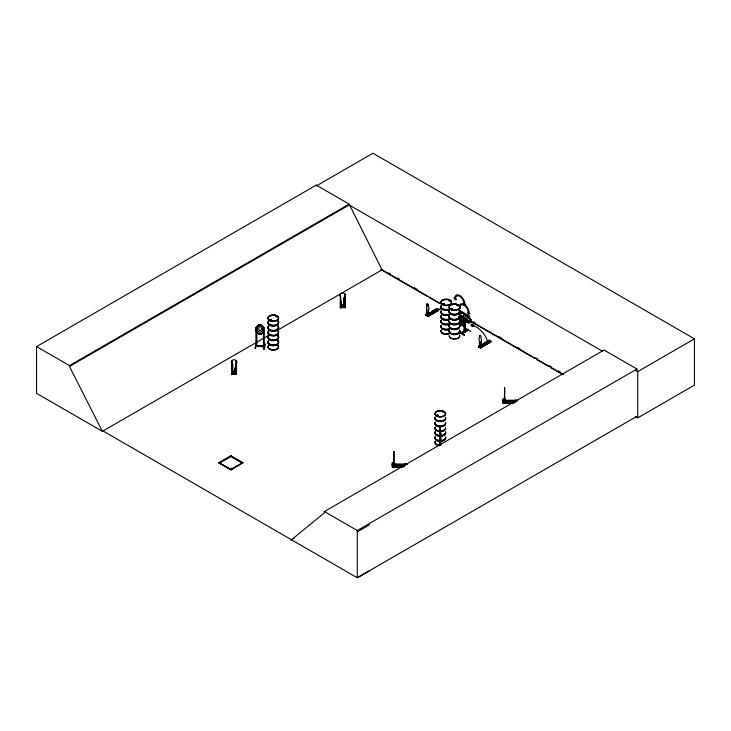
<?xml version="1.0" encoding="UTF-8"?>
<svg xmlns="http://www.w3.org/2000/svg" width="731" height="731" viewBox="0 0 731 731"><rect width="100%" height="100%" fill="white"/><g stroke="black" fill="none" stroke-linecap="round" stroke-linejoin="round"><path stroke-width="1.1" d="M427.187 314.239C427.763 314.467 425.68 313.91 428.265 315.171L428.631 309.323A1.891 1.106 59.5 0 0 428.357 306.737L428.265 305.119A0.941 0.548 59.5 0 0 427.681 303.922A0.941 0.548 59.5 0 0 427.005 304.315L426.922 306.024A1.891 1.106 59.5 0 0 426.721 308.244L427.178 314.513M479.554 335.885L479.637 335.831A0.941 0.548 59.5 0 1 480.304 335.447A0.941 0.548 59.5 0 1 480.98 336.598L480.897 338.316A1.891 1.106 59.5 0 1 481.181 340.902L480.897 346.686L479.664 346.147M236.049 363.691A2.833 2.312 0 0 0 236.049 360.42A2.833 2.312 0 0 0 232.047 360.42A2.833 2.312 0 0 0 232.047 363.691L232.632 372.609L235.464 372.609L236.049 363.59M344.63 296.987A2.833 2.312 0 0 0 344.63 293.716A2.833 2.312 0 0 0 340.619 293.716A2.833 2.312 0 0 0 340.619 296.987L341.213 305.905L344.045 305.905L344.63 296.887M255.914 327.826L256.718 327.908M439.742 429.801C440.418 424.364 439.294 431.034 439.961 428.987L439.898 436.416L439.669 431.875M256.745 327.799C253.876 328.539 261.908 321.11 257.266 327.963L257.266 330.165L259.13 332.02L260.976 332.13L262.804 330.494C263.014 327.872 262.137 323.76 258.61 325.085L255.786 327.844L255.786 330.787L258.61 333.884L261.479 334.058L264.211 331.207M426.557 314.303L426.73 314.303M459.543 311.47L459.589 310.712A5.373 3.107 0 0 1 454.444 314.577A5.373 3.107 0 0 1 449.254 310.666M459.863 317.355L459.589 316.889M463.353 319.703C462.531 318.46 464.468 321.366 463.326 319.237M463.353 325.871L463.089 325.405M458.949 323.477L463.929 326.282L459.726 324.162M427.014 314.632L427.425 313.901M463.573 322.718C463.472 323.321 465.857 321.019 464.532 323.276L463.865 322.892M479.545 346.183L480.24 345.617M479.216 346.878L479.308 345.471L480.212 345.535L479.417 345.927M233.737 371.613C234.55 372.298 234.222 371.65 233.737 372.353M233.792 371.832C234.496 372.709 233.5 372.399 234.34 371.988M342.866 304.553C342.483 305.302 342.967 305.174 342.41 304.873M342.793 305.732L342.41 305.22M234.212 371.942L233.792 371.257M233.966 372.499L234.13 372.006L234.103 372.591M234.377 371.385L233.865 371.211L234.34 371.613M342.958 304.699L342.282 304.681L342.711 305.832M342.547 305.796L342.711 305.229M459.561 310.876L459.561 311.36M459.817 317.428L459.214 317.199M458.949 316.678L463.929 319.493L463.673 326.51M463.902 325.697L458.949 322.846M255.85 343.734L254.936 348.66L255.402 348.687L256.261 343.415M256.225 343.451L255.347 348.586M259.569 325.597L260.492 325.651L261.433 328.21L261.433 329.498L260.492 330.586L259.569 330.531L258.664 329.334L259.578 325.542M261.488 325.204L264.302 328.301L264.284 346.832L256.042 346.147M258.664 333.756L261.488 334.003L264.302 331.234M255.978 345.48L264.284 346.165M255.85 346.357L256.718 346.165M264.202 328.374L263.525 328.091M264.302 328.301L261.442 325.277L258.655 325.158M264.193 346.832L263.562 346.567M263.864 349.19L264.759 343.926L263.864 349.19L264.33 349.217L265.17 344.292L264.732 343.926M432.597 311.589L433.209 312.046L433.812 311.58M433.812 311.899C432.789 310.026 432.24 313.279 433.812 311.771M485.22 343.113L485.676 343.68M486.444 343.424L485.283 343.15M269.675 319.995L270.497 319.438L271.037 320.233M270.141 320.215L269.94 319.685M270.991 320.077L270.625 319.484M276.062 316.614L276.556 316.185L276.656 316.806M276.546 316.313L276.546 316.834M276.894 316.569L276.61 316.203M442.959 303.831L442.657 304.352M442.721 304.032L442.876 304.562M442.876 304.151L444.165 303.986M443.205 304.489L443.169 303.858M443.096 304.206L444.037 303.995M444.247 304.352L443.708 303.74M449.592 300.934C449.163 300.761 449.337 300.569 449.602 300.834M450.817 308.948L451.502 308.436M451.082 308.957L450.926 309.186M451.283 308.509L451.283 309.167M451.895 309.213L451.996 308.509M452.197 308.957L451.438 308.445M457.633 305.119L457.103 305.521L457.78 305.659M457.405 305.613L457.167 305.394M457.569 305.421L457.816 305.229M436.928 415.51L437.714 415.135A5.3 3.061 0 0 0 436.562 415.647M437.503 415.309L437.001 415.601L437.503 415.893M438.271 415.51L437.503 416.067L436.736 415.51M442.986 412.238C444.795 411.891 442.419 412.823 443.616 411.8M439.578 428.996L439.989 427.608L440.172 435.886L439.742 432.003M440.647 436.681L440.236 438.07L439.998 436.361M479.774 345.891L479.646 346.083M393.534 463.317L393.424 463.82L392.62 463.417M459.927 326.236L460.201 325.834M459.041 332.24L464.222 335.173M464.487 334.798L459.36 331.783L464.487 334.798L464.194 335.227M342.638 304.681L342.355 305.202M233.865 371.942L234.249 372.097M459.726 323.541L463.673 325.743M461.133 333.025L467.191 329.343L461.16 332.806M480.139 345.489L479.929 347.17M460.11 313.636L460.228 322.974L459.689 322.7L459.644 313.928M460.74 322.627L460.164 322.353L460.822 322.654L460.649 313.133L459.817 312.841L460.484 314.001L459.817 312.841M464.048 331.6L465.117 331.536L465.071 322.956M465.035 331.563L464.953 322.069L464.112 321.777L464.779 322.938L464.112 321.777M270.909 320.004L269.995 319.749M276.62 316.633L276.172 316.532M449.172 300.77L449.382 300.88M457.761 305.33L457.24 305.339M436.709 415.464L437.248 415.107M437.641 415.884L437.915 415.126M438.216 415.829L437.759 415.107M442.986 412.101L443.489 411.781M443.662 411.982L443.553 411.909M459.799 311.369L459.635 311.269A5.3 3.061 0 0 1 455.139 315.061A5.3 3.061 0 0 1 449.145 312.027M463.984 331.49L464.596 331.837M464.45 335.045L459.296 332.075M460.238 313.572L459.753 313.992M255.859 345.489L255.996 346.393M231.882 360.913L231.654 374.373L236.506 374.327L236.405 363.27M236.488 361.05L235.939 361.059M235.656 374.345L235.035 374.345L235.939 374.345M340.271 307.65L340.5 293.825M344.42 294.337L345.087 294.328L345.023 307.65L344.749 293.825M345.087 307.623L340.189 307.66M340.463 296.42L340.463 307.504L341.56 307.65M341.368 307.495L341.103 302.113M343.881 307.486L343.963 297.517M344.52 297.672L344.749 307.349M291.459 539.761L324.372 512.87L324.372 511.526L604.062 350.048L636.966 369.045L636.966 371.293M432.651 311.634L433.748 311.625M486.279 343.588L486.142 342.885M444.119 304.37L442.794 304.37M451.639 309.012L451.146 308.793L451.767 308.674M452.133 309.039L451.639 309.204M452.224 309.286L452.297 308.656M457.935 305.567L457.359 305.659M437.86 415.802L437.641 415.318M436.9 309.149L426.155 315.481L425.881 314.321C427.937 311.644 427.023 318.232 427.297 314.303L426.584 314.01L426.584 315.363M437.293 310.383L427.352 316.139L427.927 316.368L438.664 310.035L436.617 308.628L436.763 309.067M427.132 313.763L426.036 315.052L427.754 316.02L427.754 315.372L428.996 314.823L427.909 315.463L427.781 316.395L438.81 310.2L428.037 316.541L425.881 315.125L426.42 315.628L437.01 309.012L426.027 315.408M425.716 315.225L437.01 309.012M438.646 309.926L427.352 316.139M478.522 346.75L478.513 345.836L479.6 345.196L479.901 345.927M478.741 346.969L489.797 340.81L478.631 346.923M491.15 341.587L479.984 347.664L491.278 341.45L480.651 348.038L480.541 346.987L481.628 346.339L480.377 346.896L480.377 347.536L478.668 346.576L479.755 345.288M426.922 306.024L427.005 304.315M428.265 306.792L428.357 305.074A0.941 0.548 59.5 0 0 427.598 303.968A0.941 0.548 59.5 0 0 426.922 304.361M426.721 308.244L426.758 314.522L428.357 315.116M431.646 311.561C437.613 314.184 428.75 311.881 432.734 310.913L434.762 312.219L432.734 310.913M433.702 310.501L434.799 309.706A45.797 9.741 -16.4 0 1 441.186 308.82M435.521 309.432L436.617 308.628M427.662 316.322L437.44 310.556M438.637 309.77L437.549 310.574L435.521 309.277M481.181 340.902L480.98 346.64L479.216 345.535M484.278 343.077C490.245 345.708 481.382 343.406 485.366 342.437L487.394 343.744L485.366 342.437M486.334 341.87C492.31 344.493 483.447 342.19 487.422 341.222L489.45 342.373M488.153 340.792C494.129 343.415 485.265 341.112 489.24 340.153L491.296 341.551L481.226 347.243M478.348 346.741L489.24 340.153M479.984 347.664L490.885 341.231M102.413 431.372L36.55 393.351L36.55 346.595L316.24 185.117L349.153 204.113L382.057 269.867L441.25 304.041M36.55 346.595L69.463 365.591L349.153 204.113M369.493 570.765L357.276 577.764L103.025 430.97L102.367 431.345L69.463 366.459L349.153 204.982L602.417 351.209M102.367 431.345L268.67 335.337M278.529 329.644L382.715 269.492M459.424 311.388L459.863 311.187L459.278 310.849L468.087 316.075M460.631 311.616L460.795 312.585L462.284 313.444L462.284 312.384L460.631 311.616L460.631 312.676L462.284 313.444M459.817 313.617L460.484 314.001M459.982 312.749L460.822 313.928M465.885 321.576C466.597 321.823 459.616 313.864 466.022 314.549L468.452 316.03L470.956 319.749L470.956 322.024L468.452 321.713L466.552 320.607L465.035 318.232L465.035 316.715L466.552 316.066L471.084 319.712L471.02 322.097L468.48 322.947L465.958 321.421L463.454 317.656L463.454 315.308L465.958 314.586M460.567 318.963L466.57 322.408M468.452 316.03L471.084 319.712M459.004 310.447L469.064 316.02L469.064 316.642L459.004 311.077M459.991 321.996L462.887 320.406L460.329 322.188M460.247 322.106L462.869 320.397M459.278 323.276L463.609 320.845M459.315 323.513L463.655 321.101L459.278 323.568M218.852 462.677L230.877 455.733L242.893 462.677L230.877 470.006L218.852 462.677L230.877 469.613L242.893 462.677M459.58 323.705L463.893 321.247L459.607 323.76M218.852 463.061L230.877 456.117L242.893 463.061M465.318 320.598C465.181 323.477 464.742 318.634 466.807 321.457L466.634 322.618L460.228 318.871M230.877 456.51L219.519 463.061L230.877 469.229L242.226 463.061L230.877 456.51L230.877 455.733M464.112 322.554L464.779 322.938M465.154 320.699L466.807 321.457M465.199 322.691L464.276 322.453L464.276 321.686M470.627 320.306L468.452 318.314L466.351 317.839L467.337 319.94L468.452 320.589L470.627 321.064L470.691 320.269M463.253 325.496C464.98 312.493 460.978 325.816 463.874 326.391M459.004 316.624L469.064 322.188L469.064 322.81L458.949 317.3M471.02 322.097L468.452 322.855M464.569 327.79L470.6 331.49M467.2 329.343L460.868 332.888M461.901 333.446L467.867 330.019M290.801 540.136L294.419 538.053M324.372 511.526L357.276 530.523L636.966 369.045M635.778 370.462L637.743 371.595L694.45 338.855L694.45 385.127L637.743 417.867L635.76 416.734M636.966 416.286L357.276 577.764L357.276 530.523M357.276 531.876L369.493 524.876M256.654 346.403L256.709 330.969M459.479 308.866L460.694 308.226L459.854 307.742A5.967 3.445 60 0 1 464.066 305.302A5.967 3.445 60 0 1 468.288 312.603L467.447 312.128L468.745 314.22L470.033 313.617L469.201 313.133A7.146 4.121 60 0 0 464.806 304.818A7.146 4.121 60 0 0 459.269 305.896M485.512 342.894L485.521 343.652M443.863 304.233L443.05 304.233M451.054 308.61L451.639 308.473M437.915 415.601L437.101 415.601M340.774 307.669L340.838 302.095M236.214 360.904L236.131 374.19L236.177 360.538M231.882 374.208L233.025 374.373M232.796 374.199L231.919 374.071M486.152 343.515L485.676 343.552M443.205 303.977L443.589 304.279M443.836 304.535L443.077 304.535M464.66 323.203L464.532 331.911L464.56 322.344M451.84 309.295L450.899 308.985M440.099 428.613L440.117 434.086L440.208 429.152M440.226 429.316L440.656 433.821L440.236 429.261M256.709 346.421L256.544 327.908M343.278 305.083L341.98 304.964L341.98 307.111M341.213 305.805L344.045 305.905M341.98 306.993L343.278 306.993M340.829 307.111L344.42 307.111M234.697 371.787L233.399 371.668L233.399 373.815M232.248 372.463L235.839 372.463M233.399 373.696L234.697 373.696M503.029 399.089L505.368 399.089L505.368 402.754M503.029 399.281L505.368 399.281M503.029 400.241L505.368 400.241M503.01 400.296L516.168 400.405L505.203 400.46M503.01 400.716L516.168 400.716M503.01 400.762L516.168 400.862L503.01 400.935M505.203 401.191L516.168 401.237M503.029 401.356L505.368 401.356M503.029 401.547L505.368 401.547M503.029 401.657L503.239 398.879L503.029 403.21L512.897 403.22L503.029 403.165M503.029 402.315L515.09 402.379M505.222 402.434L513.994 402.434M505.222 402.69L513.994 402.69L503.029 402.863M503.029 402.909L513.994 402.909M392.328 463.006L394.667 463.006L394.667 466.661M392.328 463.198L394.667 463.198M392.309 464.212L407.651 464.212M392.309 464.322L407.651 464.368M392.309 464.678L405.467 464.678M392.309 464.797L405.467 464.797M392.309 465.108L405.467 465.154M392.309 465.154L405.467 465.154M392.328 465.574L394.667 465.455M404.389 466.186L392.328 466.186L404.389 466.296M392.328 466.652L404.389 466.652M392.328 466.771L402.196 466.826M402.196 467.082L392.328 467.127L392.328 462.796L392.529 465.574M263.388 328.329L264.193 328.32M255.832 345.653L264.147 345.927L264.101 346.878M255.951 346.165L264.311 346.668M451.639 308.391L452.352 308.71M451.493 309.039L451.785 309.039A5.373 3.107 0 0 0 450.643 309.542M504.244 399.4L503.961 399.903L503.33 399.501M460.356 313.636L460.11 322.938M464.596 322.609L465.199 322.892M451.228 309.359L452.379 308.756M231.617 374.363L231.59 362.156M436.617 308.793L438.637 309.935M433.702 310.346L435.731 311.488M694.45 338.855L372.947 153.236L316.24 185.985L316.24 185.117M459.214 310.255L459.799 310.593M459.214 310.328L469.064 316.02M459.982 313.517L460.895 313.955L459.561 313.955M388.636 272.91L390.61 274.043M397.518 278.036L399.491 279.169M414.285 287.712L417.246 289.421M473.478 321.896L475.452 323.029M499.136 336.699L502.087 338.407M517.877 347.527L519.851 348.66M535.631 357.779L537.605 358.912M549.447 365.747L551.421 366.889M558.329 370.882L560.302 372.015M460 314.869L463.947 317.144M470.846 321.128L563.592 374.674M380.778 269.511L427.224 296.329M429.207 297.471L440.071 303.749M460.832 315.737L462.805 316.87M470.709 321.439L530.998 356.244M532.981 357.386L534.955 358.528M536.929 359.67L548.789 366.514M550.772 367.656L562.623 374.51M459.214 316.496L465.126 319.913M459.242 317.035L465.126 320.534M459.726 317.994L463.673 320.342M466.807 322.517L460.274 319.063L466.241 322.627M459.644 322.654L460.164 322.901M340.5 307.367L341.021 307.66L340.993 302.104M426.794 314.568L426.968 313.672M255.795 330.732L258.655 333.811M479.536 345.927L479.6 345.196M271.164 319.694L270.708 320.452L269.757 320.032M459.726 322.627L459.635 311.269M480.696 348.057L478.75 346.987M342.282 305.403L342.766 305.54M479.563 345.909L479.271 339.814A1.891 1.106 59.5 0 1 479.554 337.548L479.637 335.831M439.989 427.608L440.318 429.307M637.743 371.595L637.743 417.867M517.731 400.296L515.392 400.049L515.392 401.931M504.692 387.558L504.692 401.758M504.518 387.558L504.518 401.758M504.299 399.309L504.262 399.994M503.303 399.309L503.303 399.994M487.422 341.386L487.422 341.222A12.372 5.135 48.8 0 0 481.437 331.106A12.372 5.135 48.8 0 0 472.418 325.642M481.628 346.339L481.628 347.143M481.473 346.256L481.473 346.896M468.863 316.139L468.863 316.761M468.863 322.307L468.863 322.938M466.634 321.558L466.634 322.618M464.532 323.084L464.468 331.837M463.984 326.072L463.984 331.636M463.874 319.52L463.874 326.318M462.12 312.475L462.12 313.535M460.228 313.371L460.292 322.901M440.848 433.319L440.848 445.298M440.555 433.346L440.555 445.316M439.961 428.987L439.961 431.171M440.053 437.047L439.961 445.325M439.66 428.914L439.76 445.782M428.996 314.823L428.996 315.628M428.841 314.732L428.841 315.372M426.685 313.955L426.685 315.299M407.021 464.203L404.682 463.966L404.682 465.601M393.991 451.475L393.991 465.674M393.808 451.475L393.808 465.674M393.561 463.216L393.561 463.911M392.556 463.216L392.556 463.911M344.42 297.654L344.42 307.632M344.255 297.654L344.155 307.641M343.278 304.964L343.278 307.111M341.331 301.821L341.286 307.504M340.737 302.113L340.737 307.65M340.5 296.283L340.545 307.495M263.416 328.1L263.507 346.841M263.37 345.937L263.343 346.777M255.951 327.662L255.914 346.339M236.506 361.032L236.488 374.345M235.939 367.702L235.857 373.239M235.839 367.684L235.839 373.815L232.248 373.815L232.257 364.367L232.156 372.143M235.684 367.684L235.574 373.239M235.382 367.547L235.3 373.084M234.697 371.668L234.697 373.815M232.75 364.102L232.714 371.988M232.522 364.385L232.522 372.143M232.421 364.376L232.44 372.143M231.919 360.538L231.965 374.199M230.877 469.229L230.877 470.006M69.463 365.591L69.463 366.459M277.963 326.337A5.373 3.107 0 0 1 273.312 330.988A5.373 3.107 0 0 1 268.652 326.337M277.89 326.656A5.291 3.052 0 0 1 273.312 331.234A5.291 3.052 0 0 1 268.725 326.656M277.908 330.759A5.309 3.07 0 0 1 273.312 335.355A5.309 3.07 0 0 1 268.706 330.759M277.89 330.942A5.291 3.052 0 0 1 273.312 335.529A5.291 3.052 0 0 1 268.725 330.942M277.963 321.229A5.373 3.107 0 0 1 273.312 325.88A5.373 3.107 0 0 1 268.652 321.229M277.899 325.798A5.3 3.061 0 0 1 273.312 330.385A5.3 3.061 0 0 1 268.716 325.798M277.899 321.549A5.3 3.061 0 0 1 273.312 326.136A5.3 3.061 0 0 1 268.716 321.549M277.963 326.072A5.373 3.107 0 0 1 273.312 330.732A5.373 3.107 0 0 1 268.652 326.072M277.963 320.964A5.373 3.107 0 0 1 273.312 325.624A5.373 3.107 0 0 1 268.652 320.964M277.89 320.69A5.291 3.052 0 0 1 273.312 325.277A5.291 3.052 0 0 1 268.725 320.69M277.963 340.893A5.373 3.107 0 0 1 273.312 345.544A5.373 3.107 0 0 1 268.652 340.893M277.89 341.213A5.291 3.052 0 0 1 273.312 345.8A5.291 3.052 0 0 1 268.725 341.213M277.871 345.206A5.272 3.043 0 0 1 273.312 349.774A5.272 3.043 0 0 1 268.743 345.206M277.89 331.399A5.291 3.052 0 0 1 273.312 335.986A5.291 3.052 0 0 1 268.725 331.399M277.908 345.306A5.309 3.07 0 0 1 273.312 349.911A5.309 3.07 0 0 1 268.706 345.306M277.89 345.498A5.291 3.052 0 0 1 273.312 350.085A5.291 3.052 0 0 1 268.725 345.498M277.908 331.143A5.309 3.07 0 0 1 273.312 335.739A5.309 3.07 0 0 1 268.706 331.143M277.963 335.785A5.373 3.107 0 0 1 273.312 340.436A5.373 3.107 0 0 1 268.652 335.785M277.899 340.354A5.3 3.061 0 0 1 273.312 344.95A5.3 3.061 0 0 1 268.716 340.354M277.89 336.105A5.291 3.052 0 0 1 273.312 340.692A5.291 3.052 0 0 1 268.725 336.105M277.963 340.628A5.373 3.107 0 0 1 273.312 345.288A5.373 3.107 0 0 1 268.652 340.628M277.963 335.52A5.373 3.107 0 0 1 273.312 340.18A5.373 3.107 0 0 1 268.652 335.52M277.89 335.246A5.291 3.052 0 0 1 273.312 339.833A5.291 3.052 0 0 1 268.725 335.246M445.627 427.891A5.309 3.07 0 0 1 439.623 430.925A5.309 3.07 0 0 1 435.183 427.096M445.508 417.575A5.373 3.107 0 0 1 440.318 421.476A5.373 3.107 0 0 1 435.119 417.575M436.517 416.177A5.373 3.107 0 0 1 437.622 415.683M445.508 417.31A5.373 3.107 0 0 1 440.318 421.211A5.373 3.107 0 0 1 435.119 417.31M436.517 415.921A5.373 3.107 0 0 1 437.622 415.427M445.618 417.812A5.3 3.061 0 0 1 439.623 420.846A5.3 3.061 0 0 1 435.192 417.026M445.608 418.671A5.291 3.052 0 0 1 439.623 421.696A5.291 3.052 0 0 1 435.201 417.876M445.618 423.779A5.3 3.061 0 0 1 439.623 426.813A5.3 3.061 0 0 1 435.192 422.984M445.508 422.682A5.373 3.107 0 0 1 440.318 426.584A5.373 3.107 0 0 1 435.119 422.682M445.508 422.417A5.373 3.107 0 0 1 440.318 426.319A5.373 3.107 0 0 1 435.119 422.417M445.618 422.92A5.3 3.061 0 0 1 439.623 425.954A5.3 3.061 0 0 1 435.192 422.125M445.618 428.037A5.3 3.061 0 0 1 440.318 431.107M438.938 430.998A5.3 3.061 0 0 1 435.192 427.251M445.599 428.53A5.281 3.052 0 0 1 440.318 431.582M438.947 431.482A5.281 3.052 0 0 1 435.21 427.745M438.947 445.261A5.272 3.043 0 0 1 435.228 441.533M445.627 428.265A5.309 3.07 0 0 1 440.318 431.327M438.938 431.226A5.309 3.07 0 0 1 435.183 427.471M445.618 433.227A5.3 3.061 0 0 1 440.318 436.288M438.938 436.188A5.3 3.061 0 0 1 435.192 432.432M445.618 432.368A5.3 3.061 0 0 1 440.318 435.429M438.938 435.329A5.3 3.061 0 0 1 435.192 431.582M445.618 438.335A5.3 3.061 0 0 1 439.623 441.369A5.3 3.061 0 0 1 435.192 437.54M445.508 437.239A5.373 3.107 0 0 1 440.318 441.14A5.373 3.107 0 0 1 435.119 437.239M445.508 436.974A5.373 3.107 0 0 1 440.318 440.875A5.373 3.107 0 0 1 435.119 436.974M445.618 437.476A5.3 3.061 0 0 1 439.623 440.51A5.3 3.061 0 0 1 435.192 436.69M445.508 432.131A5.373 3.107 0 0 1 440.318 436.032M438.92 435.932A5.373 3.107 0 0 1 435.119 432.131M445.508 431.866A5.373 3.107 0 0 1 440.318 435.777M438.92 435.667A5.373 3.107 0 0 1 435.119 431.866M438.947 445.563A5.281 3.052 0 0 1 435.21 441.826M438.938 445.398A5.309 3.07 0 0 1 435.183 441.643M459.644 310.931A5.373 3.107 0 0 1 454.444 314.833A5.373 3.107 0 0 1 449.254 310.931M450.643 309.277A5.373 3.107 0 0 1 451.758 308.784M459.571 310.383A5.3 3.061 0 0 1 455.139 314.211A5.3 3.061 0 0 1 449.145 311.178M450.698 309.012A5.3 3.061 0 0 1 451.795 308.519M459.571 316.34A5.3 3.061 0 0 1 455.139 320.169A5.3 3.061 0 0 1 449.145 317.135M459.644 316.039A5.373 3.107 0 0 1 454.444 319.94A5.373 3.107 0 0 1 449.254 316.039M459.644 315.774A5.373 3.107 0 0 1 454.444 319.685A5.373 3.107 0 0 1 449.254 315.774M459.58 320.626A5.309 3.07 0 0 1 455.139 324.454A5.309 3.07 0 0 1 449.136 321.412M459.561 320.333A5.291 3.052 0 0 1 455.139 324.153A5.291 3.052 0 0 1 449.154 321.128M459.571 315.49A5.3 3.061 0 0 1 455.139 319.319A5.3 3.061 0 0 1 449.145 316.276M459.58 320.443A5.309 3.07 0 0 1 455.139 324.281A5.309 3.07 0 0 1 449.136 321.238M459.58 320.836A5.309 3.07 0 0 1 455.139 324.674A5.309 3.07 0 0 1 449.136 321.631M459.561 330.905A5.291 3.052 0 0 1 455.139 334.725A5.291 3.052 0 0 1 449.154 331.691M459.644 330.595A5.373 3.107 0 0 1 454.444 334.496A5.373 3.107 0 0 1 449.254 330.595M459.644 330.33A5.373 3.107 0 0 1 454.444 334.241A5.373 3.107 0 0 1 449.254 330.33M459.644 325.487A5.373 3.107 0 0 1 454.444 329.398A5.373 3.107 0 0 1 449.254 325.487M459.644 325.222A5.373 3.107 0 0 1 454.444 329.133A5.373 3.107 0 0 1 449.254 325.222M459.58 335.182A5.309 3.07 0 0 1 455.139 339.01A5.309 3.07 0 0 1 449.136 335.968M459.58 334.999A5.309 3.07 0 0 1 455.139 338.837A5.309 3.07 0 0 1 449.136 335.794M459.561 330.046A5.291 3.052 0 0 1 455.139 333.866A5.291 3.052 0 0 1 449.154 330.841M459.561 325.798A5.291 3.052 0 0 1 455.139 329.617A5.291 3.052 0 0 1 449.154 326.583M459.571 324.939A5.3 3.061 0 0 1 455.139 328.767A5.3 3.061 0 0 1 449.145 325.734M459.534 321.092A5.272 3.043 0 0 1 455.139 324.902A5.272 3.043 0 0 1 449.181 321.887M448.907 319.045A5.291 3.052 0 0 1 443.041 318.826A5.291 3.052 0 0 1 441.159 315.609M448.916 309.953A5.3 3.061 0 0 1 443.041 309.734A5.3 3.061 0 0 1 441.14 306.517M448.907 309.094A5.291 3.052 0 0 1 443.041 308.875A5.291 3.052 0 0 1 441.159 305.659M448.907 315.061A5.291 3.052 0 0 1 443.041 314.833A5.291 3.052 0 0 1 441.159 311.625M448.953 314.805A5.373 3.107 0 0 1 442.995 314.577A5.373 3.107 0 0 1 441.076 311.315M448.953 314.54A5.373 3.107 0 0 1 442.995 314.312A5.373 3.107 0 0 1 441.076 311.05M448.916 314.211A5.3 3.061 0 0 1 443.041 313.983A5.3 3.061 0 0 1 441.14 310.766M448.953 309.697A5.373 3.107 0 0 1 442.995 309.469A5.373 3.107 0 0 1 441.076 306.207M448.953 309.432A5.373 3.107 0 0 1 442.995 309.213A5.373 3.107 0 0 1 441.076 305.942M448.925 319.346A5.309 3.07 0 0 1 443.032 319.127A5.309 3.07 0 0 1 441.131 315.902M448.925 319.182A5.309 3.07 0 0 1 443.032 318.954A5.309 3.07 0 0 1 441.131 315.728M448.907 333.601A5.291 3.052 0 0 1 443.041 333.382A5.291 3.052 0 0 1 441.159 330.165M448.925 319.566A5.309 3.07 0 0 1 443.032 319.337A5.309 3.07 0 0 1 441.131 316.112M448.916 324.518A5.3 3.061 0 0 1 443.041 324.29A5.3 3.061 0 0 1 441.14 321.073M448.907 323.65A5.291 3.052 0 0 1 443.041 323.431A5.291 3.052 0 0 1 441.159 320.215M448.907 329.617A5.291 3.052 0 0 1 443.041 329.398A5.291 3.052 0 0 1 441.159 326.181M448.953 329.361A5.373 3.107 0 0 1 442.995 329.133A5.373 3.107 0 0 1 441.076 325.871M448.953 329.096A5.373 3.107 0 0 1 442.995 328.877A5.373 3.107 0 0 1 441.076 325.606M448.916 328.767A5.3 3.061 0 0 1 443.041 328.539A5.3 3.061 0 0 1 441.14 325.322M448.953 324.253A5.373 3.107 0 0 1 442.995 324.025A5.373 3.107 0 0 1 441.076 320.763M448.953 323.988A5.373 3.107 0 0 1 442.995 323.769A5.373 3.107 0 0 1 441.076 320.498M448.925 333.729A5.309 3.07 0 0 1 443.032 333.5A5.309 3.07 0 0 1 441.131 330.275M448.925 333.903A5.309 3.07 0 0 1 443.032 333.683A5.309 3.07 0 0 1 441.131 330.458M471.924 325.66A1.06 0.612 -60 0 1 470.983 325.368A1.06 0.612 -60 0 1 471.924 323.979A1.06 0.612 -60 0 1 472.381 324.984M515.894 401.666A0.941 0.548 0 0 1 515.894 400.89A0.941 0.548 0 0 1 517.228 400.89M516.561 401.63A0.941 0.548 0 0 1 515.684 400.88A0.941 0.548 0 0 1 517.228 400.698M405.038 465.272A0.941 0.548 0 0 1 406.326 464.532M404.937 465.336A0.941 0.548 0 0 1 406.098 464.669M468.178 330.165L462.166 333.628L468.205 330.202M456.4 299.29L455.175 299.938L453.969 297.882L454.801 298.367A7.146 4.121 60 0 1 459.854 295.452A7.146 4.121 60 0 1 464.907 304.197L465.738 304.681L464.441 305.284L463.152 303.191L463.984 303.667A5.967 3.445 60 0 0 459.772 296.366A5.967 3.445 60 0 0 455.55 298.805L456.4 299.29M436.818 310.849L434.799 309.706L436.818 310.849M235.117 373.239L235.117 367.702L235.035 373.239M473.259 326.428A1.06 0.612 -60 0 0 473.597 324.783A1.06 0.612 -60 0 0 472.345 325.898A1.06 0.612 -60 0 0 473.259 326.428M270.653 320.58A5.3 3.061 0 0 0 278.612 317.93A5.3 3.061 0 0 0 270.653 315.28A5.3 3.061 0 0 0 270.653 320.58M270.671 321.01A5.272 3.043 0 0 0 278.575 318.369A5.272 3.043 0 0 0 270.671 315.737A5.272 3.043 0 0 0 270.671 321.01M269.547 320.288A5.309 3.07 0 0 0 278.438 318.917A5.309 3.07 0 0 0 271.932 315.162A5.309 3.07 0 0 0 269.547 320.288M437.659 416.204A5.309 3.07 0 0 0 445.627 413.545A5.309 3.07 0 0 0 437.659 410.886A5.309 3.07 0 0 0 437.659 416.204M437.677 416.606A5.272 3.043 0 0 0 445.581 413.965A5.272 3.043 0 0 0 437.677 411.334A5.272 3.043 0 0 0 437.677 416.606M437.659 416.359A5.309 3.07 0 0 0 445.627 413.709A5.309 3.07 0 0 0 437.659 411.05A5.309 3.07 0 0 0 437.659 416.359M451.795 309.56A5.309 3.07 0 0 0 459.762 306.901A5.309 3.07 0 0 0 451.795 304.251A5.309 3.07 0 0 0 451.795 309.56M451.804 309.971A5.291 3.052 0 0 0 459.735 307.331A5.291 3.052 0 0 0 451.804 304.681A5.291 3.052 0 0 0 451.804 309.971M451.795 309.725A5.309 3.07 0 0 0 459.762 307.075A5.309 3.07 0 0 0 451.795 304.416A5.309 3.07 0 0 0 451.795 309.725M443.616 304.809A5.3 3.061 0 0 0 451.566 302.159A5.3 3.061 0 0 0 443.616 299.509A5.3 3.061 0 0 0 443.616 304.809M443.635 305.238A5.272 3.043 0 0 0 451.539 302.607A5.272 3.043 0 0 0 443.635 299.966A5.272 3.043 0 0 0 443.635 305.238M443.607 305.01A5.309 3.07 0 0 0 451.575 302.351A5.309 3.07 0 0 0 443.607 299.692A5.309 3.07 0 0 0 443.607 305.01M443.05 319.584A5.281 3.052 0 0 0 448.907 319.812A5.291 3.052 0 0 1 443.041 319.584A5.291 3.052 0 0 1 441.159 316.368A5.281 3.052 0 0 0 443.05 319.584"/></g></svg>
